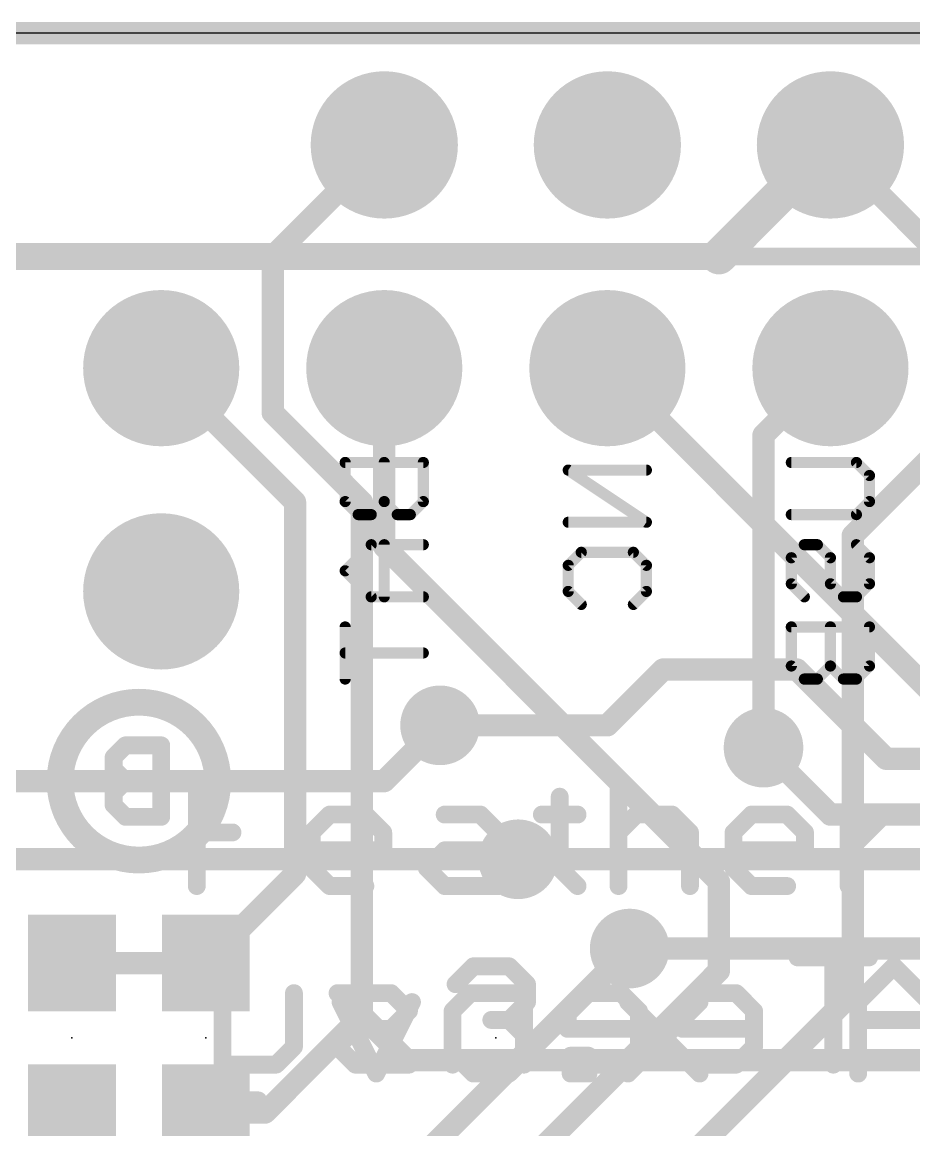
# Model space of a CAD drawing. Extents: x -0.1 to 50.9, y -0.1 to 23.
# Drawn here: x 12.39 to 22.54, y 10.38 to 22.99 of the extents above; entities that cross this region are included whole.
import ezdxf

# ---------------------------------------------------------------- set-up
doc = ezdxf.new("R2010")
doc.units = 0
for name, color, linetype in [('1', 12, 'CONTINUOUS'), ('16', 132, 'CONTINUOUS'), ('17', 110, 'CONTINUOUS'), ('18', 110, 'CONTINUOUS'), ('20', 53, 'CONTINUOUS'), ('21', 40, 'CONTINUOUS'), ('22', 6, 'CONTINUOUS'), ('23', 40, 'CONTINUOUS')]:
    doc.layers.add(name, color=color, linetype=linetype)

# ---------------------------------------------------------------- blocks, each defined once
blk = doc.blocks.new('ROUNDP')
at = {"const_width": 0.5}
blk.add_lwpolyline([(0, -0.25, 1), (0, 0.25, 1), (0, -0.25)], format="xyb", dxfattribs=at)
blk = doc.blocks.new('RECT')
blk.add_solid([(-0.5, -0.5), (0.5, -0.5), (-0.5, 0.5), (0.5, 0.5)])
blk = doc.blocks.new('ROUNDV')
at = {"const_width": 0.5}
blk.add_lwpolyline([(0, -0.25, 1), (0, 0.25, 1), (0, -0.25)], format="xyb", dxfattribs=at)

msp = doc.modelspace()

# ---------------------------------------------------------------- linework, layer by layer
at = {"layer": '1', "const_width": 0.254}
for points in [[(50.8, 22.86), (0, 22.86)], [(15.24, 20.32), (16.51, 21.59)], [(21.59, 21.59), (22.86, 20.32)], [(15.24, 18.542), (15.24, 20.32)], [(15.494, 17.526), (13.97, 19.05)], [(19.05, 19.05), (22.86, 15.24)], [(16.256, 17.526), (15.24, 18.542)], [(15.494, 13.296), (15.494, 17.526)], [(16.256, 11.684), (16.256, 17.526)], [(19.685, 15.621), (19.05, 14.986)], [(21.209, 15.621), (19.685, 15.621)], [(22.225, 14.605), (21.209, 15.621)], [(19.05, 14.986), (17.145, 14.986)], [(21.59, 13.97), (20.828, 14.732)], [(33.655, 14.605), (22.225, 14.605)], [(21.59, 13.97), (32.512, 13.97)], [(31.75, 13.462), (18.034, 13.462)], [(14.478, 12.28), (15.494, 13.296)], [(19.304, 12.446), (29.718, 12.446)], [(12.954, 12.28), (14.478, 12.28)], [(15.152, 10.58), (16.256, 11.684)], [(16.256, 11.684), (16.764, 11.176)], [(16.764, 11.176), (32.512, 11.176)], [(14.478, 10.58), (15.152, 10.58)]]:
    msp.add_lwpolyline(points, dxfattribs=at)
at = {"layer": '1', "const_width": 0.127}
for points in [[(16.5549, 21.5451, 1), (16.4651, 21.6349)], [(21.6349, 21.6349, 1), (21.5451, 21.5451)], [(15.3035, 20.32, 1), (15.1765, 20.32)], [(15.1951, 20.3649, 1), (15.2849, 20.2751)], [(14.0149, 19.0949, 1), (13.9251, 19.0051)], [(19.0949, 19.0949, 1), (19.0051, 19.0051)], [(15.2849, 18.5869, 1), (15.1951, 18.4971)], [(15.1765, 18.542, 1), (15.3035, 18.542)], [(15.5575, 17.526, 1), (15.4305, 17.526)], [(16.3195, 17.526, 1), (16.1925, 17.526)], [(15.4491, 17.4811, 1), (15.5389, 17.5709)], [(16.2111, 17.4811, 1), (16.3009, 17.5709)], [(19.685, 15.6845, 1), (19.685, 15.5575)], [(19.7299, 15.5761, 1), (19.6401, 15.6659)], [(21.2539, 15.6659, 1), (21.1641, 15.5761)], [(21.209, 15.5575, 1), (21.209, 15.6845)], [(17.145, 15.0495, 1), (17.145, 14.9225)], [(19.0051, 15.0309, 1), (19.0949, 14.9411)], [(19.05, 14.9225, 1), (19.05, 15.0495)], [(20.8729, 14.7769, 1), (20.7831, 14.6871)], [(22.225, 14.6685, 1), (22.225, 14.5415)], [(22.1801, 14.5601, 1), (22.2699, 14.6499)], [(21.59, 14.0335, 1), (21.59, 13.9065)], [(21.5451, 13.9251, 1), (21.6349, 14.0149)], [(18.034, 13.5255, 1), (18.034, 13.3985)], [(15.5389, 13.2511, 1), (15.4491, 13.3409)], [(15.4305, 13.296, 1), (15.5575, 13.296)], [(19.304, 12.5095, 1), (19.304, 12.3825)], [(12.954, 12.3435, 1), (12.954, 12.2165)], [(14.4331, 12.3249, 1), (14.5229, 12.2351)], [(14.478, 12.2165, 1), (14.478, 12.3435)], [(16.3009, 11.7289, 1), (16.2111, 11.6391)], [(16.1925, 11.684, 1), (16.3195, 11.684)], [(16.3009, 11.6391, 1), (16.2111, 11.7289)], [(16.764, 11.2395, 1), (16.764, 11.1125)], [(16.7191, 11.1311, 1), (16.8089, 11.2209)], [(14.478, 10.6435, 1), (14.478, 10.5165)], [(15.1071, 10.6249, 1), (15.1969, 10.5351)], [(15.152, 10.5165, 1), (15.152, 10.6435)]]:
    msp.add_lwpolyline(points, format="xyb", dxfattribs=at)
at = {"layer": '16'}
for points, const_width in [([(50.8, 22.86), (0, 22.86)], 0.254), ([(20.32, 20.32), (21.59, 21.59)], 0.4064), ([(2.54, 20.32), (20.32, 20.32)], 0.3048), ([(16.51, 17.018), (16.51, 19.05)], 0.254), ([(20.828, 18.288), (21.59, 19.05)], 0.254), ([(20.828, 14.732), (20.828, 18.288)], 0.254), ([(22.86, 18.161), (21.844, 17.145)], 0.254), ([(21.844, 17.145), (21.844, 11.938)], 0.254), ([(20.32, 13.208), (16.51, 17.018)], 0.254), ([(17.145, 14.986), (16.51, 14.351)], 0.254), ([(16.51, 14.351), (11.176, 14.351)], 0.254), ([(18.034, 13.462), (11.938, 13.462)], 0.254), ([(20.32, 12.192), (20.32, 13.208)], 0.254), ([(13.97, 7.112), (19.304, 12.446)], 0.254), ([(15.24, 7.112), (20.32, 12.192)], 0.254), ([(21.844, 11.938), (16.51, 6.604)], 0.254)]:
    msp.add_lwpolyline(points, dxfattribs=dict(at, const_width=const_width))
for points, const_width in [([(21.6618, 21.5182, 1), (21.5182, 21.6618)], 0.2032), ([(20.2482, 20.3918, 1), (20.3918, 20.2482)], 0.2032), ([(20.32, 20.2438, 1), (20.32, 20.3962)], 0.1524), ([(16.5735, 19.05, 1), (16.4465, 19.05)], 0.127), ([(21.6349, 19.0051, 1), (21.5451, 19.0949)], 0.127), ([(20.8915, 18.288, 1), (20.7645, 18.288)], 0.127), ([(20.7831, 18.3329, 1), (20.8729, 18.2431)], 0.127), ([(21.9075, 17.145, 1), (21.7805, 17.145)], 0.127), ([(16.5549, 17.0629, 1), (16.4651, 16.9731)], 0.127), ([(21.7991, 17.1899, 1), (21.8889, 17.1001)], 0.127), ([(16.4465, 17.018, 1), (16.5735, 17.018)], 0.127), ([(17.1899, 14.9411, 1), (17.1001, 15.0309)], 0.127), ([(20.7645, 14.732, 1), (20.8915, 14.732)], 0.127), ([(16.4651, 14.3959, 1), (16.5549, 14.3061)], 0.127), ([(16.51, 14.2875, 1), (16.51, 14.4145)], 0.127), ([(18.034, 13.3985, 1), (18.034, 13.5255)], 0.127), ([(20.3835, 13.208, 1), (20.2565, 13.208)], 0.127), ([(20.2751, 13.1631, 1), (20.3649, 13.2529)], 0.127), ([(19.3489, 12.4011, 1), (19.2591, 12.4909)], 0.127), ([(20.2565, 12.192, 1), (20.3835, 12.192)], 0.127), ([(20.3649, 12.1471, 1), (20.2751, 12.2369)], 0.127), ([(21.7805, 11.938, 1), (21.9075, 11.938)], 0.127), ([(21.8889, 11.8931, 1), (21.7991, 11.9829)], 0.127)]:
    msp.add_lwpolyline(points, format="xyb", dxfattribs=dict(at, const_width=const_width))
at = {"layer": '20'}
msp.add_line((48.26, 22.86), (2.54, 22.86), dxfattribs=at)
at = {"layer": '21', "const_width": 0.2032}
for points in [[(0, 20.32), (35.56, 20.32)], [(14.3749, 13.1572), (14.3749, 14.3774)], [(14.3749, 14.3774), (15.1884, 14.3774)], [(19.1773, 14.3774), (19.1773, 13.1572)], [(18.5075, 14.1741), (18.5075, 13.3606)], [(15.6847, 13.7673), (15.888, 13.9707)], [(15.888, 13.9707), (16.2948, 13.9707)], [(16.2948, 13.9707), (16.4982, 13.7673)], [(17.1978, 13.9707), (17.6045, 13.9707)], [(17.6045, 13.9707), (17.8079, 13.7673)], [(18.3041, 13.9707), (18.7109, 13.9707)], [(19.1773, 13.7673), (19.3806, 13.9707)], [(19.3806, 13.9707), (19.7874, 13.9707)], [(19.7874, 13.9707), (19.9908, 13.7673)], [(20.487, 13.7673), (20.6904, 13.9707)], [(20.6904, 13.9707), (21.0971, 13.9707)], [(21.0971, 13.9707), (21.3005, 13.7673)], [(21.7967, 13.1572), (21.7967, 13.9707)], [(21.7967, 13.5639), (22.2035, 13.9707)], [(22.2035, 13.9707), (22.4068, 13.9707)], [(14.3749, 13.7673), (14.7817, 13.7673)], [(15.6847, 13.3606), (15.6847, 13.7673)], [(16.4982, 13.7673), (16.4982, 13.5639)], [(17.8079, 13.7673), (17.8079, 13.1572)], [(19.9908, 13.7673), (19.9908, 13.1572)], [(20.487, 13.3606), (20.487, 13.7673)], [(21.3005, 13.7673), (21.3005, 13.5639)], [(16.4982, 13.5639), (15.6847, 13.5639)], [(16.9944, 13.3606), (17.1978, 13.5639)], [(17.1978, 13.5639), (17.8079, 13.5639)], [(21.3005, 13.5639), (20.487, 13.5639)], [(15.888, 13.1572), (15.6847, 13.3606)], [(17.1978, 13.1572), (16.9944, 13.3606)], [(18.5075, 13.3606), (18.7109, 13.1572)], [(20.6904, 13.1572), (20.487, 13.3606)], [(16.2948, 13.1572), (15.888, 13.1572)], [(17.8079, 13.1572), (17.1978, 13.1572)], [(21.0971, 13.1572), (20.6904, 13.1572)], [(17.3218, 12.0405), (17.5252, 12.2438)], [(17.5252, 12.2438), (17.9319, 12.2438)], [(17.9319, 12.2438), (18.1353, 12.0405)], [(21.9059, 11.8371), (22.3126, 12.2438)], [(22.3126, 12.2438), (22.7194, 11.8371)], [(18.1353, 12.0405), (18.1353, 11.8371)], [(16.0121, 11.8371), (16.4188, 11.0236)], [(16.4188, 11.0236), (16.8256, 11.8371)], [(18.1353, 11.8371), (17.9319, 11.6337)], [(19.2864, 11.8371), (20.0999, 11.0236)], [(19.2864, 11.0236), (20.0999, 11.8371)], [(21.9059, 11.0236), (21.9059, 11.8371)], [(17.9319, 11.6337), (17.7286, 11.6337)], [(17.9319, 11.6337), (18.1353, 11.4303)], [(21.9059, 11.6337), (22.7194, 11.6337)], [(18.1353, 11.4303), (18.1353, 11.227)], [(17.5252, 11.0236), (17.3218, 11.227)], [(18.1353, 11.227), (17.9319, 11.0236)], [(18.6316, 11.0236), (18.6316, 11.227)], [(18.6316, 11.227), (18.8349, 11.227)], [(18.8349, 11.227), (18.8349, 11.0236)], [(17.9319, 11.0236), (17.5252, 11.0236)], [(18.8349, 11.0236), (18.6316, 11.0236)]]:
    msp.add_lwpolyline(points, dxfattribs=at)
at = {"layer": '21', "const_width": 0.1016}
for points in [[(14.4257, 14.3774, 1), (14.3241, 14.3774)], [(14.3749, 14.4282, 1), (14.3749, 14.3266)], [(15.1884, 14.3266, 1), (15.1884, 14.4282)], [(19.2281, 14.3774, 1), (19.1265, 14.3774)], [(18.5583, 14.1741, 1), (18.4567, 14.1741)], [(15.888, 14.0215, 1), (15.888, 13.9199)], [(15.924, 13.9348, 1), (15.8521, 14.0066)], [(16.3307, 14.0066, 1), (16.2589, 13.9348)], [(16.2948, 13.9199, 1), (16.2948, 14.0215)], [(17.1978, 14.0215, 1), (17.1978, 13.9199)], [(17.6404, 14.0066, 1), (17.5686, 13.9348)], [(17.6045, 13.9199, 1), (17.6045, 14.0215)], [(18.3041, 14.0215, 1), (18.3041, 13.9199)], [(18.7109, 13.9199, 1), (18.7109, 14.0215)], [(19.3806, 14.0215, 1), (19.3806, 13.9199)], [(19.4166, 13.9348, 1), (19.3447, 14.0066)], [(19.8233, 14.0066, 1), (19.7515, 13.9348)], [(19.7874, 13.9199, 1), (19.7874, 14.0215)], [(20.6904, 14.0215, 1), (20.6904, 13.9199)], [(20.7263, 13.9348, 1), (20.6544, 14.0066)], [(21.133, 14.0066, 1), (21.0612, 13.9348)], [(21.0971, 13.9199, 1), (21.0971, 14.0215)], [(21.8475, 13.9707, 1), (21.7459, 13.9707)], [(22.2035, 14.0215, 1), (22.2035, 13.9199)], [(22.2394, 13.9348, 1), (22.1675, 14.0066)], [(22.4068, 13.9199, 1), (22.4068, 14.0215)], [(14.3749, 13.8181, 1), (14.3749, 13.7165)], [(14.7817, 13.7165, 1), (14.7817, 13.8181)], [(15.7355, 13.7673, 1), (15.6339, 13.7673)], [(16.549, 13.7673, 1), (16.4474, 13.7673)], [(17.8587, 13.7673, 1), (17.7571, 13.7673)], [(20.0416, 13.7673, 1), (19.94, 13.7673)], [(20.5378, 13.7673, 1), (20.4362, 13.7673)], [(21.3513, 13.7673, 1), (21.2497, 13.7673)], [(15.6487, 13.8032, 1), (15.7206, 13.7314)], [(16.4622, 13.7314, 1), (16.5341, 13.8032)], [(17.772, 13.7314, 1), (17.8438, 13.8032)], [(19.1413, 13.8032, 1), (19.2132, 13.7314)], [(19.9548, 13.7314, 1), (20.0267, 13.8032)], [(20.4511, 13.8032, 1), (20.5229, 13.7314)], [(21.2646, 13.7314, 1), (21.3364, 13.8032)], [(15.6847, 13.6147, 1), (15.6847, 13.5131)], [(16.4474, 13.5639, 1), (16.549, 13.5639)], [(16.4982, 13.5131, 1), (16.4982, 13.6147)], [(17.1978, 13.6147, 1), (17.1978, 13.5131)], [(17.2337, 13.528, 1), (17.1618, 13.5999)], [(17.8079, 13.5131, 1), (17.8079, 13.6147)], [(20.487, 13.6147, 1), (20.487, 13.5131)], [(21.2497, 13.5639, 1), (21.3513, 13.5639)], [(21.3005, 13.5131, 1), (21.3005, 13.6147)], [(21.7608, 13.5999, 1), (21.8326, 13.528)], [(15.7206, 13.3965, 1), (15.6487, 13.3247)], [(15.6339, 13.3606, 1), (15.7355, 13.3606)], [(17.0303, 13.3965, 1), (16.9585, 13.3247)], [(16.9585, 13.3965, 1), (17.0303, 13.3247)], [(18.5434, 13.3965, 1), (18.4716, 13.3247)], [(18.4567, 13.3606, 1), (18.5583, 13.3606)], [(20.5229, 13.3965, 1), (20.4511, 13.3247)], [(20.4362, 13.3606, 1), (20.5378, 13.3606)], [(15.888, 13.208, 1), (15.888, 13.1064)], [(15.8521, 13.1213, 1), (15.924, 13.1931)], [(16.2948, 13.1064, 1), (16.2948, 13.208)], [(17.1978, 13.208, 1), (17.1978, 13.1064)], [(17.1618, 13.1213, 1), (17.2337, 13.1931)], [(17.8079, 13.1064, 1), (17.8079, 13.208)], [(18.6749, 13.1213, 1), (18.7468, 13.1931)], [(20.6904, 13.208, 1), (20.6904, 13.1064)], [(20.6544, 13.1213, 1), (20.7263, 13.1931)], [(21.0971, 13.1064, 1), (21.0971, 13.208)], [(14.3241, 13.1572, 1), (14.4257, 13.1572)], [(17.7571, 13.1572, 1), (17.8587, 13.1572)], [(19.1265, 13.1572, 1), (19.2281, 13.1572)], [(19.94, 13.1572, 1), (20.0416, 13.1572)], [(21.7459, 13.1572, 1), (21.8475, 13.1572)], [(17.5252, 12.2946, 1), (17.5252, 12.193)], [(17.5611, 12.2079, 1), (17.4893, 12.2798)], [(17.9679, 12.2798, 1), (17.896, 12.2079)], [(17.9319, 12.193, 1), (17.9319, 12.2946)], [(22.3485, 12.2798, 1), (22.2767, 12.2079)], [(22.3485, 12.2079, 1), (22.2767, 12.2798)], [(17.2859, 12.0764, 1), (17.3577, 12.0045)], [(18.1861, 12.0405, 1), (18.0845, 12.0405)], [(18.0994, 12.0045, 1), (18.1712, 12.0764)], [(16.0575, 11.8598, 1), (15.9667, 11.8144)], [(16.871, 11.8144, 1), (16.7802, 11.8598)], [(18.0845, 11.8371, 1), (18.1861, 11.8371)], [(18.1712, 11.8012, 1), (18.0994, 11.873)], [(19.3223, 11.873, 1), (19.2505, 11.8012)], [(20.1358, 11.8012, 1), (20.064, 11.873)], [(21.8699, 11.873, 1), (21.9418, 11.8012)], [(21.9567, 11.8371, 1), (21.8551, 11.8371)], [(17.7286, 11.6845, 1), (17.7286, 11.5829)], [(17.9679, 11.6696, 1), (17.896, 11.5978)], [(17.9319, 11.5829, 1), (17.9319, 11.6845)], [(21.9059, 11.6845, 1), (21.9059, 11.5829)], [(17.896, 11.6696, 1), (17.9679, 11.5978)], [(18.1861, 11.4303, 1), (18.0845, 11.4303)], [(18.0994, 11.3944, 1), (18.1712, 11.4663)], [(17.3577, 11.2629, 1), (17.2859, 11.1911)], [(18.0845, 11.227, 1), (18.1861, 11.227)], [(18.1712, 11.1911, 1), (18.0994, 11.2629)], [(18.6823, 11.227, 1), (18.5808, 11.227)], [(18.6316, 11.2778, 1), (18.6316, 11.1762)], [(18.8857, 11.227, 1), (18.7841, 11.227)], [(18.8349, 11.1762, 1), (18.8349, 11.2778)], [(16.3734, 11.0463, 1), (16.4643, 11.0009)], [(16.3734, 11.0009, 1), (16.4643, 11.0463)], [(17.5252, 11.0744, 1), (17.5252, 10.9728)], [(17.4893, 10.9877, 1), (17.5611, 11.0595)], [(17.896, 11.0595, 1), (17.9679, 10.9877)], [(17.9319, 10.9728, 1), (17.9319, 11.0744)], [(18.6316, 11.0744, 1), (18.6316, 10.9728)], [(18.8349, 10.9728, 1), (18.8349, 11.0744)], [(19.2505, 11.0595, 1), (19.3223, 10.9877)], [(20.064, 10.9877, 1), (20.1358, 11.0595)], [(18.5808, 11.0236, 1), (18.6823, 11.0236)], [(18.7841, 11.0236, 1), (18.8857, 11.0236)], [(21.8551, 11.0236, 1), (21.9567, 11.0236)]]:
    msp.add_lwpolyline(points, format="xyb", dxfattribs=at)
at = {"layer": '22'}
for points, const_width in [([(16.9545, 17.9768), (16.0647, 17.9768)], 0.127), ([(16.0647, 17.9768), (16.0647, 17.5319)], 0.127), ([(16.5096, 17.9768), (16.5096, 17.5319)], 0.127), ([(16.9545, 17.5319), (16.9545, 17.9768)], 0.127), ([(21.1447, 17.9768), (21.8862, 17.9768)], 0.127), ([(21.8862, 17.9768), (22.0345, 17.8285)], 0.127), ([(19.4945, 17.89), (18.6047, 17.89)], 0.127), ([(18.6047, 17.89), (19.4945, 17.2968)], 0.127), ([(22.0345, 17.8285), (22.0345, 17.5319)], 0.127), ([(16.0647, 17.5319), (16.213, 17.3836)], 0.127), ([(16.3613, 17.3836), (16.5096, 17.5319)], 0.127), ([(16.5096, 17.5319), (16.6579, 17.3836)], 0.127), ([(16.8062, 17.3836), (16.9545, 17.5319)], 0.127), ([(22.0345, 17.5319), (21.8862, 17.3836)], 0.127), ([(16.213, 17.3836), (16.3613, 17.3836)], 0.127), ([(16.6579, 17.3836), (16.8062, 17.3836)], 0.127), ([(21.8862, 17.3836), (21.1447, 17.3836)], 0.127), ([(19.4945, 17.2968), (18.6047, 17.2968)], 0.127), ([(16.3613, 17.0413), (16.0647, 16.7447)], 0.127), ([(16.9545, 17.0413), (16.3613, 17.0413)], 0.127), ([(16.5096, 17.0413), (16.5096, 16.4481)], 0.127), ([(18.6047, 16.8062), (18.753, 16.9545)], 0.127), ([(18.753, 16.9545), (19.3462, 16.9545)], 0.127), ([(19.3462, 16.9545), (19.4945, 16.8062)], 0.127), ([(21.1447, 16.893), (21.293, 17.0413)], 0.127), ([(21.293, 17.0413), (21.4413, 17.0413)], 0.127), ([(21.4413, 17.0413), (21.5896, 16.893)], 0.127), ([(22.0345, 16.893), (21.8862, 17.0413)], 0.127), ([(21.1447, 16.5964), (21.1447, 16.893)], 0.127), ([(21.5896, 16.893), (21.5896, 16.5964)], 0.127), ([(22.0345, 16.5964), (22.0345, 16.893)], 0.127), ([(16.0647, 16.7447), (16.3613, 16.4481)], 0.127), ([(18.6047, 16.5096), (18.6047, 16.8062)], 0.127), ([(19.4945, 16.8062), (19.4945, 16.5096)], 0.127), ([(21.293, 16.4481), (21.1447, 16.5964)], 0.127), ([(21.5896, 16.5964), (21.7379, 16.4481)], 0.127), ([(21.8862, 16.4481), (22.0345, 16.5964)], 0.127), ([(16.3613, 16.4481), (16.9545, 16.4481)], 0.127), ([(18.753, 16.3613), (18.6047, 16.5096)], 0.127), ([(19.4945, 16.5096), (19.3462, 16.3613)], 0.127), ([(21.7379, 16.4481), (21.8862, 16.4481)], 0.127), ([(16.0647, 16.1057), (16.0647, 15.5126)], 0.127), ([(22.0345, 16.1057), (21.1447, 16.1057)], 0.127), ([(21.1447, 16.1057), (21.1447, 15.6609)], 0.127), ([(21.5896, 16.1057), (21.5896, 15.6609)], 0.127), ([(22.0345, 15.6609), (22.0345, 16.1057)], 0.127), ([(16.9545, 15.8092), (16.0647, 15.8092)], 0.127), ([(21.1447, 15.6609), (21.293, 15.5126)], 0.127), ([(21.4413, 15.5126), (21.5896, 15.6609)], 0.127), ([(21.5896, 15.6609), (21.7379, 15.5126)], 0.127), ([(21.8862, 15.5126), (22.0345, 15.6609)], 0.127), ([(21.293, 15.5126), (21.4413, 15.5126)], 0.127), ([(21.7379, 15.5126), (21.8862, 15.5126)], 0.127), ([(13.5633, 14.7581), (13.4277, 14.6225)], 0.2032), ([(13.97, 14.7581), (13.5633, 14.7581)], 0.2032), ([(13.97, 13.9446), (13.97, 14.7581)], 0.2032), ([(13.4277, 14.6225), (13.4277, 14.4869)], 0.2032), ([(13.4277, 14.4869), (13.5633, 14.3513)], 0.2032), ([(13.5633, 14.3513), (13.4277, 14.2158)], 0.2032), ([(13.97, 14.3513), (13.5633, 14.3513)], 0.2032), ([(13.4277, 14.2158), (13.4277, 14.0802)], 0.2032), ([(13.4277, 14.0802), (13.5633, 13.9446)], 0.2032), ([(13.5633, 13.9446), (13.97, 13.9446)], 0.2032), ([(22.0301, 12.3454), (21.2166, 12.3454)], 0.2032), ([(21.6234, 11.1252), (21.6234, 12.3454)], 0.2032), ([(14.668, 11.9387), (14.668, 10.9218)], 0.2032), ([(15.4815, 11.9387), (15.4815, 11.3286)], 0.2032), ([(16.5878, 11.9387), (15.9777, 11.9387)], 0.2032), ([(16.7912, 11.7353), (16.5878, 11.9387)], 0.2032), ([(17.4908, 11.9387), (17.2875, 11.7353)], 0.2032), ([(18.1009, 11.9387), (17.4908, 11.9387)], 0.2032), ([(18.1009, 11.1252), (18.1009, 11.9387)], 0.2032), ([(18.8006, 11.9387), (18.5972, 11.7353)], 0.2032), ([(19.2073, 11.9387), (18.8006, 11.9387)], 0.2032), ([(19.4107, 11.7353), (19.2073, 11.9387)], 0.2032), ([(20.1103, 11.9387), (19.9069, 11.7353)], 0.2032), ([(20.517, 11.9387), (20.1103, 11.9387)], 0.2032), ([(20.7204, 11.7353), (20.517, 11.9387)], 0.2032), ([(16.5878, 11.5319), (16.7912, 11.7353)], 0.2032), ([(17.2875, 11.7353), (17.2875, 11.1252)], 0.2032), ([(18.5972, 11.7353), (18.5972, 11.5319)], 0.2032), ([(19.4107, 11.3286), (19.4107, 11.7353)], 0.2032), ([(19.9069, 11.7353), (19.9069, 11.5319)], 0.2032), ([(20.7204, 11.3286), (20.7204, 11.7353)], 0.2032), ([(15.9777, 11.3286), (16.1811, 11.5319)], 0.2032), ([(16.1811, 11.5319), (16.5878, 11.5319)], 0.2032), ([(18.5972, 11.5319), (19.4107, 11.5319)], 0.2032), ([(19.9069, 11.5319), (20.7204, 11.5319)], 0.2032), ([(15.4815, 11.3286), (15.2781, 11.1252)], 0.2032), ([(16.1811, 11.1252), (15.9777, 11.3286)], 0.2032), ([(19.2073, 11.1252), (19.4107, 11.3286)], 0.2032), ([(20.517, 11.1252), (20.7204, 11.3286)], 0.2032), ([(15.2781, 11.1252), (14.668, 11.1252)], 0.2032), ([(16.7912, 11.1252), (16.1811, 11.1252)], 0.2032), ([(18.8006, 11.1252), (19.2073, 11.1252)], 0.2032), ([(20.1103, 11.1252), (20.517, 11.1252)], 0.2032), ([(14.668, 10.9218), (14.8714, 10.7185)], 0.2032), ([(14.8714, 10.7185), (15.0747, 10.7185)], 0.2032)]:
    msp.add_lwpolyline(points, dxfattribs=dict(at, const_width=const_width))
for points, const_width in [([(16.0647, 18.0085, 1), (16.0647, 17.945)], 0.0635), ([(16.0965, 17.9768, 1), (16.033, 17.9768)], 0.0635), ([(16.5414, 17.9768, 1), (16.4779, 17.9768)], 0.0635), ([(16.9862, 17.9768, 1), (16.9228, 17.9768)], 0.0635), ([(16.9545, 17.945, 1), (16.9545, 18.0085)], 0.0635), ([(21.1447, 18.0085, 1), (21.1447, 17.945)], 0.0635), ([(21.9087, 17.9992, 1), (21.8638, 17.9543)], 0.0635), ([(21.8862, 17.945, 1), (21.8862, 18.0085)], 0.0635), ([(18.6047, 17.9218, 1), (18.6047, 17.8583)], 0.0635), ([(18.6224, 17.9164, 1), (18.5871, 17.8636)], 0.0635), ([(19.4945, 17.8583, 1), (19.4945, 17.9218)], 0.0635), ([(22.0663, 17.8285, 1), (22.0028, 17.8285)], 0.0635), ([(22.012, 17.806, 1), (22.057, 17.8509)], 0.0635), ([(16.0872, 17.5544, 1), (16.0423, 17.5094)], 0.0635), ([(16.033, 17.5319, 1), (16.0965, 17.5319)], 0.0635), ([(16.5321, 17.5544, 1), (16.4872, 17.5094)], 0.0635), ([(16.4779, 17.5319, 1), (16.5414, 17.5319)], 0.0635), ([(16.5321, 17.5094, 1), (16.4872, 17.5544)], 0.0635), ([(16.9228, 17.5319, 1), (16.9862, 17.5319)], 0.0635), ([(16.977, 17.5094, 1), (16.932, 17.5544)], 0.0635), ([(22.0028, 17.5319, 1), (22.0663, 17.5319)], 0.0635), ([(22.057, 17.5094, 1), (22.012, 17.5544)], 0.0635), ([(16.213, 17.4154, 1), (16.213, 17.3519)], 0.0635), ([(16.1906, 17.3612, 1), (16.2355, 17.4061)], 0.0635), ([(16.3389, 17.4061, 1), (16.3838, 17.3612)], 0.0635), ([(16.3613, 17.3519, 1), (16.3613, 17.4154)], 0.0635), ([(16.6579, 17.4154, 1), (16.6579, 17.3519)], 0.0635), ([(16.6355, 17.3612, 1), (16.6804, 17.4061)], 0.0635), ([(16.7838, 17.4061, 1), (16.8287, 17.3612)], 0.0635), ([(16.8062, 17.3519, 1), (16.8062, 17.4154)], 0.0635), ([(21.1447, 17.4154, 1), (21.1447, 17.3519)], 0.0635), ([(21.8638, 17.4061, 1), (21.9087, 17.3612)], 0.0635), ([(21.8862, 17.3519, 1), (21.8862, 17.4154)], 0.0635), ([(18.6047, 17.3286, 1), (18.6047, 17.2651)], 0.0635), ([(19.4769, 17.2704, 1), (19.5121, 17.3233)], 0.0635), ([(19.4945, 17.2651, 1), (19.4945, 17.3286)], 0.0635), ([(16.3613, 17.073, 1), (16.3613, 17.0095)], 0.0635), ([(16.3838, 17.0188, 1), (16.3389, 17.0637)], 0.0635), ([(16.5414, 17.0413, 1), (16.4779, 17.0413)], 0.0635), ([(16.9545, 17.0095, 1), (16.9545, 17.073)], 0.0635), ([(18.753, 16.9862, 1), (18.753, 16.9228)], 0.0635), ([(18.7755, 16.932, 1), (18.7306, 16.977)], 0.0635), ([(19.3687, 16.977, 1), (19.3238, 16.932)], 0.0635), ([(19.3462, 16.9228, 1), (19.3462, 16.9862)], 0.0635), ([(21.293, 17.073, 1), (21.293, 17.0095)], 0.0635), ([(21.3155, 17.0188, 1), (21.2706, 17.0637)], 0.0635), ([(21.4638, 17.0637, 1), (21.4189, 17.0188)], 0.0635), ([(21.4413, 17.0095, 1), (21.4413, 17.073)], 0.0635), ([(21.9087, 17.0637, 1), (21.8638, 17.0188)], 0.0635), ([(21.1765, 16.893, 1), (21.113, 16.893)], 0.0635), ([(21.1223, 16.9154, 1), (21.1672, 16.8705)], 0.0635), ([(21.6214, 16.893, 1), (21.5579, 16.893)], 0.0635), ([(21.5672, 16.8705, 1), (21.6121, 16.9154)], 0.0635), ([(22.0663, 16.893, 1), (22.0028, 16.893)], 0.0635), ([(22.012, 16.8705, 1), (22.057, 16.9154)], 0.0635), ([(16.0872, 16.7671, 1), (16.0423, 16.7222)], 0.0635), ([(16.0423, 16.7671, 1), (16.0872, 16.7222)], 0.0635), ([(18.6365, 16.8062, 1), (18.573, 16.8062)], 0.0635), ([(18.5823, 16.8287, 1), (18.6272, 16.7838)], 0.0635), ([(19.5263, 16.8062, 1), (19.4628, 16.8062)], 0.0635), ([(19.472, 16.7838, 1), (19.517, 16.8287)], 0.0635), ([(21.1672, 16.6188, 1), (21.1223, 16.5739)], 0.0635), ([(21.6121, 16.6188, 1), (21.5672, 16.5739)], 0.0635), ([(22.057, 16.5739, 1), (22.012, 16.6188)], 0.0635), ([(16.3613, 16.4798, 1), (16.3613, 16.4163)], 0.0635), ([(16.9545, 16.4163, 1), (16.9545, 16.4798)], 0.0635), ([(18.6272, 16.5321, 1), (18.5823, 16.4872)], 0.0635), ([(18.573, 16.5096, 1), (18.6365, 16.5096)], 0.0635), ([(19.4628, 16.5096, 1), (19.5263, 16.5096)], 0.0635), ([(19.517, 16.4872, 1), (19.472, 16.5321)], 0.0635), ([(21.113, 16.5964, 1), (21.1765, 16.5964)], 0.0635), ([(21.5579, 16.5964, 1), (21.6214, 16.5964)], 0.0635), ([(21.7379, 16.4798, 1), (21.7379, 16.4163)], 0.0635), ([(21.8862, 16.4163, 1), (21.8862, 16.4798)], 0.0635), ([(22.0028, 16.5964, 1), (22.0663, 16.5964)], 0.0635), ([(16.3389, 16.4256, 1), (16.3838, 16.4705)], 0.0635), ([(16.4779, 16.4481, 1), (16.5414, 16.4481)], 0.0635), ([(18.7306, 16.3389, 1), (18.7755, 16.3838)], 0.0635), ([(19.3238, 16.3838, 1), (19.3687, 16.3389)], 0.0635), ([(21.2706, 16.4256, 1), (21.3155, 16.4705)], 0.0635), ([(21.7155, 16.4256, 1), (21.7604, 16.4705)], 0.0635), ([(21.8638, 16.4705, 1), (21.9087, 16.4256)], 0.0635), ([(16.0965, 16.1057, 1), (16.033, 16.1057)], 0.0635), ([(21.1447, 16.1375, 1), (21.1447, 16.074)], 0.0635), ([(21.1765, 16.1057, 1), (21.113, 16.1057)], 0.0635), ([(21.6214, 16.1057, 1), (21.5579, 16.1057)], 0.0635), ([(22.0663, 16.1057, 1), (22.0028, 16.1057)], 0.0635), ([(22.0345, 16.074, 1), (22.0345, 16.1375)], 0.0635), ([(16.0647, 15.8409, 1), (16.0647, 15.7774)], 0.0635), ([(16.9545, 15.7774, 1), (16.9545, 15.8409)], 0.0635), ([(21.1672, 15.6833, 1), (21.1223, 15.6384)], 0.0635), ([(21.113, 15.6609, 1), (21.1765, 15.6609)], 0.0635), ([(21.5579, 15.6609, 1), (21.6214, 15.6609)], 0.0635), ([(21.6121, 15.6833, 1), (21.5672, 15.6384)], 0.0635), ([(21.6121, 15.6384, 1), (21.5672, 15.6833)], 0.0635), ([(22.0028, 15.6609, 1), (22.0663, 15.6609)], 0.0635), ([(22.057, 15.6384, 1), (22.012, 15.6833)], 0.0635), ([(16.033, 15.5126, 1), (16.0965, 15.5126)], 0.0635), ([(21.293, 15.5443, 1), (21.293, 15.4808)], 0.0635), ([(21.2706, 15.4901, 1), (21.3155, 15.535)], 0.0635), ([(21.4189, 15.535, 1), (21.4638, 15.4901)], 0.0635), ([(21.4413, 15.4808, 1), (21.4413, 15.5443)], 0.0635), ([(21.7379, 15.5443, 1), (21.7379, 15.4808)], 0.0635), ([(21.7155, 15.4901, 1), (21.7604, 15.535)], 0.0635), ([(21.8638, 15.535, 1), (21.9087, 15.4901)], 0.0635), ([(21.8862, 15.4808, 1), (21.8862, 15.5443)], 0.0635), ([(13.716, 13.453, 1), (13.716, 15.249, 1), (13.716, 13.453)], 0.3048), ([(13.5633, 14.8089, 1), (13.5633, 14.7073)], 0.1016), ([(13.5992, 14.7222, 1), (13.5273, 14.794)], 0.1016), ([(14.0208, 14.7581, 1), (13.9192, 14.7581)], 0.1016), ([(13.97, 14.7073, 1), (13.97, 14.8089)], 0.1016), ([(13.4785, 14.6225, 1), (13.3769, 14.6225)], 0.1016), ([(13.3918, 14.6584, 1), (13.4636, 14.5866)], 0.1016), ([(13.4636, 14.5228, 1), (13.3918, 14.451)], 0.1016), ([(13.3769, 14.4869, 1), (13.4785, 14.4869)], 0.1016), ([(13.5633, 14.4021, 1), (13.5633, 14.3005)], 0.1016), ([(13.5992, 14.3154, 1), (13.5273, 14.3873)], 0.1016), ([(13.5273, 14.3154, 1), (13.5992, 14.3873)], 0.1016), ([(13.97, 14.3005, 1), (13.97, 14.4021)], 0.1016), ([(13.4785, 14.2158, 1), (13.3769, 14.2158)], 0.1016), ([(13.3918, 14.2517, 1), (13.4636, 14.1798)], 0.1016), ([(13.4636, 14.1161, 1), (13.3918, 14.0443)], 0.1016), ([(13.3769, 14.0802, 1), (13.4785, 14.0802)], 0.1016), ([(13.5633, 13.9954, 1), (13.5633, 13.8938)], 0.1016), ([(13.5273, 13.9087, 1), (13.5992, 13.9805)], 0.1016), ([(13.9192, 13.9446, 1), (14.0208, 13.9446)], 0.1016), ([(13.97, 13.8938, 1), (13.97, 13.9954)], 0.1016), ([(21.2166, 12.3962, 1), (21.2166, 12.2946)], 0.1016), ([(21.6742, 12.3454, 1), (21.5726, 12.3454)], 0.1016), ([(22.0301, 12.2946, 1), (22.0301, 12.3962)], 0.1016), ([(14.7188, 11.9387, 1), (14.6172, 11.9387)], 0.1016), ([(15.5323, 11.9387, 1), (15.4307, 11.9387)], 0.1016), ([(15.9777, 11.9895, 1), (15.9777, 11.8879)], 0.1016), ([(16.6238, 11.9746, 1), (16.5519, 11.9028)], 0.1016), ([(16.5878, 11.8879, 1), (16.5878, 11.9895)], 0.1016), ([(17.4908, 11.9895, 1), (17.4908, 11.8879)], 0.1016), ([(17.5267, 11.9028, 1), (17.4549, 11.9746)], 0.1016), ([(18.1517, 11.9387, 1), (18.0501, 11.9387)], 0.1016), ([(18.1009, 11.8879, 1), (18.1009, 11.9895)], 0.1016), ([(18.8006, 11.9895, 1), (18.8006, 11.8879)], 0.1016), ([(18.8365, 11.9028, 1), (18.7646, 11.9746)], 0.1016), ([(19.2432, 11.9746, 1), (19.1714, 11.9028)], 0.1016), ([(19.2073, 11.8879, 1), (19.2073, 11.9895)], 0.1016), ([(20.1103, 11.9895, 1), (20.1103, 11.8879)], 0.1016), ([(20.1462, 11.9028, 1), (20.0744, 11.9746)], 0.1016), ([(20.5529, 11.9746, 1), (20.4811, 11.9028)], 0.1016), ([(20.517, 11.8879, 1), (20.517, 11.9895)], 0.1016), ([(16.8271, 11.6994, 1), (16.7553, 11.7712)], 0.1016), ([(16.7553, 11.6994, 1), (16.8271, 11.7712)], 0.1016), ([(17.2515, 11.7712, 1), (17.3234, 11.6994)], 0.1016), ([(17.3383, 11.7353, 1), (17.2367, 11.7353)], 0.1016), ([(18.648, 11.7353, 1), (18.5464, 11.7353)], 0.1016), ([(18.5613, 11.7712, 1), (18.6331, 11.6994)], 0.1016), ([(19.4615, 11.7353, 1), (19.3599, 11.7353)], 0.1016), ([(19.3748, 11.6994, 1), (19.4466, 11.7712)], 0.1016), ([(19.9577, 11.7353, 1), (19.8561, 11.7353)], 0.1016), ([(19.871, 11.7712, 1), (19.9428, 11.6994)], 0.1016), ([(20.7712, 11.7353, 1), (20.6696, 11.7353)], 0.1016), ([(20.6845, 11.6994, 1), (20.7563, 11.7712)], 0.1016), ([(16.1811, 11.5827, 1), (16.1811, 11.4811)], 0.1016), ([(16.217, 11.496, 1), (16.1452, 11.5679)], 0.1016), ([(16.5519, 11.5679, 1), (16.6238, 11.496)], 0.1016), ([(16.5878, 11.4811, 1), (16.5878, 11.5827)], 0.1016), ([(18.5972, 11.5827, 1), (18.5972, 11.4811)], 0.1016), ([(19.4107, 11.4811, 1), (19.4107, 11.5827)], 0.1016), ([(19.9069, 11.5827, 1), (19.9069, 11.4811)], 0.1016), ([(20.7204, 11.4811, 1), (20.7204, 11.5827)], 0.1016), ([(18.5464, 11.5319, 1), (18.648, 11.5319)], 0.1016), ([(19.8561, 11.5319, 1), (19.9577, 11.5319)], 0.1016), ([(15.4307, 11.3286, 1), (15.5323, 11.3286)], 0.1016), ([(15.5174, 11.2927, 1), (15.4456, 11.3645)], 0.1016), ([(16.0136, 11.3645, 1), (15.9418, 11.2927)], 0.1016), ([(15.9418, 11.3645, 1), (16.0136, 11.2927)], 0.1016), ([(19.3599, 11.3286, 1), (19.4615, 11.3286)], 0.1016), ([(19.4466, 11.2927, 1), (19.3748, 11.3645)], 0.1016), ([(20.6696, 11.3286, 1), (20.7712, 11.3286)], 0.1016), ([(20.7563, 11.2927, 1), (20.6845, 11.3645)], 0.1016), ([(14.668, 11.176, 1), (14.668, 11.0744)], 0.1016), ([(15.2781, 11.0744, 1), (15.2781, 11.176)], 0.1016), ([(16.1811, 11.176, 1), (16.1811, 11.0744)], 0.1016), ([(16.7912, 11.0744, 1), (16.7912, 11.176)], 0.1016), ([(18.8006, 11.176, 1), (18.8006, 11.0744)], 0.1016), ([(19.2073, 11.0744, 1), (19.2073, 11.176)], 0.1016), ([(20.1103, 11.176, 1), (20.1103, 11.0744)], 0.1016), ([(20.517, 11.0744, 1), (20.517, 11.176)], 0.1016), ([(15.2422, 11.1611, 1), (15.314, 11.0893)], 0.1016), ([(16.1452, 11.0893, 1), (16.217, 11.1611)], 0.1016), ([(17.2367, 11.1252, 1), (17.3383, 11.1252)], 0.1016), ([(18.0501, 11.1252, 1), (18.1517, 11.1252)], 0.1016), ([(19.1714, 11.1611, 1), (19.2432, 11.0893)], 0.1016), ([(20.4811, 11.1611, 1), (20.5529, 11.0893)], 0.1016), ([(21.5726, 11.1252, 1), (21.6742, 11.1252)], 0.1016), ([(14.7039, 10.9577, 1), (14.6321, 10.8859)], 0.1016), ([(14.6172, 10.9218, 1), (14.7188, 10.9218)], 0.1016), ([(14.8714, 10.7693, 1), (14.8714, 10.6677)], 0.1016), ([(14.8355, 10.6825, 1), (14.9073, 10.7544)], 0.1016), ([(15.0747, 10.6677, 1), (15.0747, 10.7693)], 0.1016)]:
    msp.add_lwpolyline(points, format="xyb", dxfattribs=dict(at, const_width=const_width))
at = {"layer": '23'}
for p in [(12.954, 11.43), (14.478, 11.43), (17.78, 11.43)]:
    msp.add_point(p, dxfattribs=at)

# ---------------------------------------------------------------- block references
at = {"layer": '1', "xscale": 1.1}
for p, rotation in [((12.954, 12.28), 270), ((14.478, 12.28), 90), ((12.954, 10.58), 270), ((14.478, 10.58), 90)]:
    msp.add_blockref('RECT', p, dxfattribs=dict(at, rotation=rotation))
at = {"layer": '17', "rotation": 90}
for p, xscale, yscale in [((16.51, 21.59), 1.6764, 1.6764), ((16.51, 21.59), 1.6764, 1.6764), ((19.05, 21.59), 1.6764, 1.6764), ((19.05, 21.59), 1.6764, 1.6764), ((21.59, 21.59), 1.6764, 1.6764), ((21.59, 21.59), 1.6764, 1.6764), ((13.97, 19.05), 1.778, 1.778), ((13.97, 19.05), 1.778, 1.778), ((16.51, 19.05), 1.778, 1.778), ((16.51, 19.05), 1.778, 1.778), ((19.05, 19.05), 1.778, 1.778), ((19.05, 19.05), 1.778, 1.778), ((21.59, 19.05), 1.778, 1.778), ((21.59, 19.05), 1.778, 1.778), ((13.97, 16.51), 1.778, 1.778), ((13.97, 16.51), 1.778, 1.778)]:
    msp.add_blockref('ROUNDP', p, dxfattribs=dict(at, xscale=xscale, yscale=yscale))
at = {"layer": '18', "xscale": 0.9064, "yscale": 0.9064}
for p in [(17.145, 14.986), (17.145, 14.986), (20.828, 14.732), (20.828, 14.732), (18.034, 13.462), (18.034, 13.462), (19.304, 12.446), (19.304, 12.446)]:
    msp.add_blockref('ROUNDV', p, dxfattribs=at)

doc.saveas('drawing.dxf')
